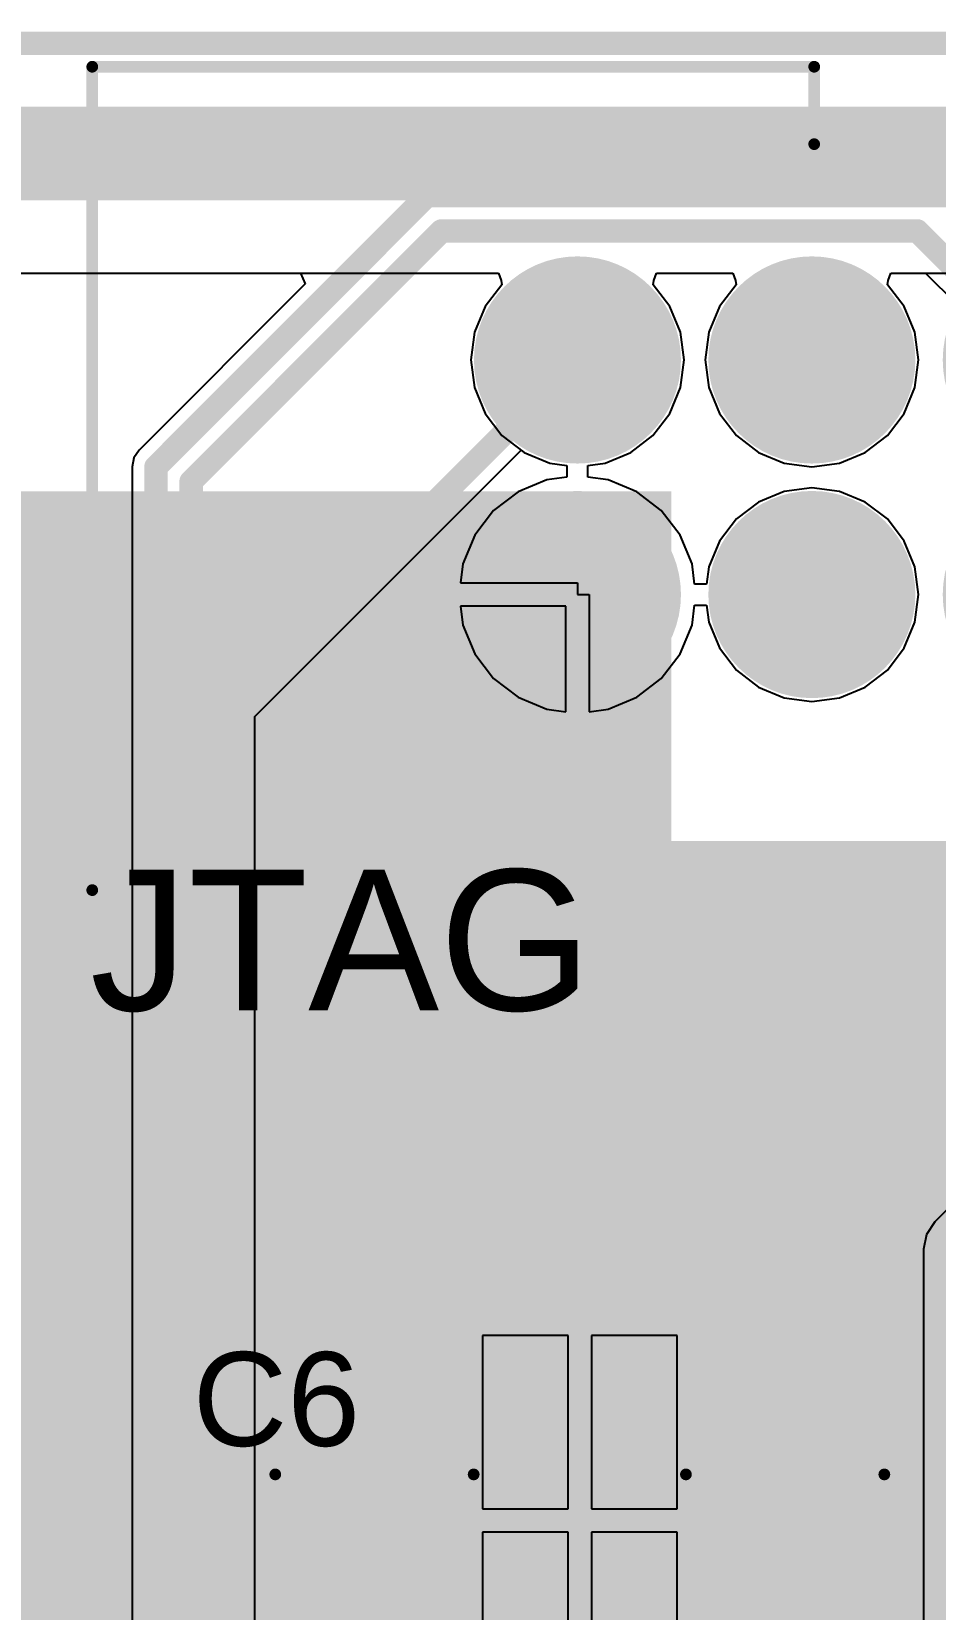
# Model space of a CAD drawing. Header units: millimetres. Extents: x -0.27 to 4.7, y -0.39 to 2.83.
# Drawn here: x 3.303 to 3.689, y 2.1 to 2.773 of the extents above; entities that cross this region are included whole.
import ezdxf

# ---------------------------------------------------------------- set-up
doc = ezdxf.new("R2010")
doc.units = ezdxf.units.MM
doc.header["$MEASUREMENT"] = 0
for name, color, linetype in [('BottomLayer', 5, 'Continuous'), ('BottomSolder', 6, 'Continuous'), ('Mechanical2', 216, 'Continuous'), ('MultiLayer', 9, 'Continuous'), ('PadHoleLayer', 156, 'Continuous'), ('TopLayer', 1, 'Continuous'), ('TopOverlay', 2, 'Continuous'), ('TopPaste', 8, 'Continuous'), ('TopSolder', 216, 'Continuous'), ('ViaHoleLayer', 16, 'Continuous')]:
    doc.layers.add(name, color=color, linetype=linetype)
doc.styles.add('Arial', font='', dxfattribs={"height": 0.2})
doc.styles.get('Arial').set_extended_font_data('Arial')

# ---------------------------------------------------------------- blocks, each defined once
blk = doc.blocks.new('20SVPF120M_42')
at = {"layer": 'TopLayer'}
for points in [[(-0.17913, 0.0315), (-0.04134, 0.0315), (-0.04134, -0.0315), (-0.17913, -0.0315)], [(0.04134, 0.0315), (0.17913, 0.0315), (0.17913, -0.0315), (0.04134, -0.0315)]]:
    blk.add_hatch(color=1, dxfattribs=at).paths.add_polyline_path(points)
at = {"layer": 'TopPaste'}
for points in [[(-0.17913, 0.0315), (-0.04134, 0.0315), (-0.04134, -0.0315), (-0.17913, -0.0315)], [(0.04134, 0.0315), (0.17913, 0.0315), (0.17913, -0.0315), (0.04134, -0.0315)]]:
    blk.add_hatch(color=8, dxfattribs=at).paths.add_polyline_path(points)
at = {"layer": 'TopSolder'}
for points in [[(-0.18313, 0.0355), (-0.03734, 0.0355), (-0.03734, -0.0355), (-0.18313, -0.0355)], [(0.03734, 0.0355), (0.18313, 0.0355), (0.18313, -0.0355), (0.03734, -0.0355)]]:
    blk.add_hatch(color=216, dxfattribs=at).paths.add_polyline_path(points)
at = {"layer": 'TopOverlay', "const_width": 0.005}
for points in [[(-0.07677, 0.12992), (-0.12992, 0.07677)], [(-0.07677, 0.12992), (0.12992, 0.12992)], [(0.12992, 0.12992), (0.12992, 0.04528)], [(-0.12992, 0.07677), (-0.12992, 0.04528)], [(-0.153, 0.064), (-0.153, 0.043)], [(-0.162, 0.053), (-0.144, 0.053)], [(-0.12992, -0.04528), (-0.12992, -0.07677)], [(0.12992, -0.04528), (0.12992, -0.12992)], [(-0.12992, -0.07677), (-0.07677, -0.12992)], [(-0.07677, -0.12992), (0.12992, -0.12992)]]:
    blk.add_lwpolyline(points, dxfattribs=at)
at = {"layer": 'TopOverlay', "const_width": 0.0025}
for points in [[(-0.07802, 0.12992, 1), (-0.07552, 0.12992, 1)], [(-0.07802, 0.12992, 1), (-0.07552, 0.12992, 1)], [(0.12867, 0.12992, 1), (0.13117, 0.12992, 1)], [(0.12867, 0.12992, 1), (0.13117, 0.12992, 1)], [(-0.13117, 0.07677, 1), (-0.12867, 0.07677, 1)], [(-0.13117, 0.07677, 1), (-0.12867, 0.07677, 1)], [(-0.15425, 0.064, 1), (-0.15175, 0.064, 1)], [(-0.16325, 0.053, 1), (-0.16075, 0.053, 1)], [(-0.14525, 0.053, 1), (-0.14275, 0.053, 1)], [(-0.13117, 0.04528, 1), (-0.12867, 0.04528, 1)], [(0.12867, 0.04528, 1), (0.13117, 0.04528, 1)], [(-0.15425, 0.043, 1), (-0.15175, 0.043, 1)], [(-0.13117, -0.04528, 1), (-0.12867, -0.04528, 1)], [(0.12867, -0.04528, 1), (0.13117, -0.04528, 1)], [(-0.13117, -0.07677, 1), (-0.12867, -0.07677, 1)], [(-0.13117, -0.07677, 1), (-0.12867, -0.07677, 1)], [(-0.07802, -0.12992, 1), (-0.07552, -0.12992, 1)], [(-0.07802, -0.12992, 1), (-0.07552, -0.12992, 1)], [(0.12867, -0.12992, 1), (0.13117, -0.12992, 1)], [(0.12867, -0.12992, 1), (0.13117, -0.12992, 1)]]:
    blk.add_lwpolyline(points, format="xyb", close=True, dxfattribs=at)
blk = doc.blocks.new('BH254V_10P_123')
at = {"layer": 'BottomLayer'}
h = blk.add_hatch(color=5, dxfattribs=at)
edge = h.paths.add_edge_path()
edge.add_arc((-0.2, 0.05), 0.04016, 0, 360)
h = blk.add_hatch(color=5, dxfattribs=at)
edge = h.paths.add_edge_path()
edge.add_arc((-0.1, 0.05), 0.04016, 0, 360)
h = blk.add_hatch(color=5, dxfattribs=at)
edge = h.paths.add_edge_path()
edge.add_arc((0, 0.05), 0.04016, 0, 360)
h = blk.add_hatch(color=5, dxfattribs=at)
edge = h.paths.add_edge_path()
edge.add_arc((0.1, 0.05), 0.04016, 0, 360)
h = blk.add_hatch(color=5, dxfattribs=at)
edge = h.paths.add_edge_path()
edge.add_arc((0.2, 0.05), 0.04016, 0, 360)
blk.add_hatch(color=5, dxfattribs=at).paths.add_polyline_path([(-0.24016, -0.00984), (-0.15984, -0.00984), (-0.15984, -0.09016), (-0.24016, -0.09016)])
h = blk.add_hatch(color=5, dxfattribs=at)
edge = h.paths.add_edge_path()
edge.add_arc((-0.1, -0.05), 0.04016, 0, 360)
h = blk.add_hatch(color=5, dxfattribs=at)
edge = h.paths.add_edge_path()
edge.add_arc((0, -0.05), 0.04016, 0, 360)
h = blk.add_hatch(color=5, dxfattribs=at)
edge = h.paths.add_edge_path()
edge.add_arc((0.1, -0.05), 0.04016, 0, 360)
h = blk.add_hatch(color=5, dxfattribs=at)
edge = h.paths.add_edge_path()
edge.add_arc((0.2, -0.05), 0.04016, 0, 360)
at = {"layer": 'BottomSolder'}
h = blk.add_hatch(color=6, dxfattribs=at)
edge = h.paths.add_edge_path()
edge.add_arc((-0.2, 0.05), 0.04416, 0, 360)
h = blk.add_hatch(color=6, dxfattribs=at)
edge = h.paths.add_edge_path()
edge.add_arc((-0.1, 0.05), 0.04416, 0, 360)
h = blk.add_hatch(color=6, dxfattribs=at)
edge = h.paths.add_edge_path()
edge.add_arc((0, 0.05), 0.04416, 0, 360)
h = blk.add_hatch(color=6, dxfattribs=at)
edge = h.paths.add_edge_path()
edge.add_arc((0.1, 0.05), 0.04416, 0, 360)
h = blk.add_hatch(color=6, dxfattribs=at)
edge = h.paths.add_edge_path()
edge.add_arc((0.2, 0.05), 0.04416, 0, 360)
blk.add_hatch(color=6, dxfattribs=at).paths.add_polyline_path([(-0.24416, -0.00584), (-0.15584, -0.00584), (-0.15584, -0.09416), (-0.24416, -0.09416)])
h = blk.add_hatch(color=6, dxfattribs=at)
edge = h.paths.add_edge_path()
edge.add_arc((-0.1, -0.05), 0.04416, 0, 360)
h = blk.add_hatch(color=6, dxfattribs=at)
edge = h.paths.add_edge_path()
edge.add_arc((0, -0.05), 0.04416, 0, 360)
h = blk.add_hatch(color=6, dxfattribs=at)
edge = h.paths.add_edge_path()
edge.add_arc((0.1, -0.05), 0.04416, 0, 360)
h = blk.add_hatch(color=6, dxfattribs=at)
edge = h.paths.add_edge_path()
edge.add_arc((0.2, -0.05), 0.04416, 0, 360)
at = {"layer": 'MultiLayer'}
h = blk.add_hatch(color=9, dxfattribs=at)
edge = h.paths.add_edge_path()
edge.add_arc((-0.2, 0.05), 0.04016, 0, 360)
h = blk.add_hatch(color=9, dxfattribs=at)
edge = h.paths.add_edge_path()
edge.add_arc((-0.1, 0.05), 0.04016, 0, 360)
h = blk.add_hatch(color=9, dxfattribs=at)
edge = h.paths.add_edge_path()
edge.add_arc((0, 0.05), 0.04016, 0, 360)
h = blk.add_hatch(color=9, dxfattribs=at)
edge = h.paths.add_edge_path()
edge.add_arc((0.1, 0.05), 0.04016, 0, 360)
h = blk.add_hatch(color=9, dxfattribs=at)
edge = h.paths.add_edge_path()
edge.add_arc((0.2, 0.05), 0.04016, 0, 360)
blk.add_hatch(color=9, dxfattribs=at).paths.add_polyline_path([(-0.24016, -0.00984), (-0.15984, -0.00984), (-0.15984, -0.09016), (-0.24016, -0.09016)])
h = blk.add_hatch(color=9, dxfattribs=at)
edge = h.paths.add_edge_path()
edge.add_arc((-0.1, -0.05), 0.04016, 0, 360)
h = blk.add_hatch(color=9, dxfattribs=at)
edge = h.paths.add_edge_path()
edge.add_arc((0, -0.05), 0.04016, 0, 360)
h = blk.add_hatch(color=9, dxfattribs=at)
edge = h.paths.add_edge_path()
edge.add_arc((0.1, -0.05), 0.04016, 0, 360)
h = blk.add_hatch(color=9, dxfattribs=at)
edge = h.paths.add_edge_path()
edge.add_arc((0.2, -0.05), 0.04016, 0, 360)
at = {"layer": 'PadHoleLayer'}
h = blk.add_hatch(color=156, dxfattribs=at)
edge = h.paths.add_edge_path()
edge.add_arc((-0.2, 0.05), 0.02008, 0, 360)
h = blk.add_hatch(color=156, dxfattribs=at)
edge = h.paths.add_edge_path()
edge.add_arc((-0.1, 0.05), 0.02008, 0, 360)
h = blk.add_hatch(color=156, dxfattribs=at)
edge = h.paths.add_edge_path()
edge.add_arc((0, 0.05), 0.02008, 0, 360)
h = blk.add_hatch(color=156, dxfattribs=at)
edge = h.paths.add_edge_path()
edge.add_arc((0.1, 0.05), 0.02008, 0, 360)
h = blk.add_hatch(color=156, dxfattribs=at)
edge = h.paths.add_edge_path()
edge.add_arc((0.2, 0.05), 0.02008, 0, 360)
h = blk.add_hatch(color=156, dxfattribs=at)
edge = h.paths.add_edge_path()
edge.add_arc((-0.2, -0.05), 0.02008, 0, 360)
h = blk.add_hatch(color=156, dxfattribs=at)
edge = h.paths.add_edge_path()
edge.add_arc((-0.1, -0.05), 0.02008, 0, 360)
h = blk.add_hatch(color=156, dxfattribs=at)
edge = h.paths.add_edge_path()
edge.add_arc((0, -0.05), 0.02008, 0, 360)
h = blk.add_hatch(color=156, dxfattribs=at)
edge = h.paths.add_edge_path()
edge.add_arc((0.1, -0.05), 0.02008, 0, 360)
h = blk.add_hatch(color=156, dxfattribs=at)
edge = h.paths.add_edge_path()
edge.add_arc((0.2, -0.05), 0.02008, 0, 360)
at = {"layer": 'TopLayer'}
h = blk.add_hatch(color=1, dxfattribs=at)
edge = h.paths.add_edge_path()
edge.add_arc((-0.2, 0.05), 0.04016, 0, 360)
h = blk.add_hatch(color=1, dxfattribs=at)
edge = h.paths.add_edge_path()
edge.add_arc((-0.1, 0.05), 0.04016, 0, 360)
h = blk.add_hatch(color=1, dxfattribs=at)
edge = h.paths.add_edge_path()
edge.add_arc((0, 0.05), 0.04016, 0, 360)
h = blk.add_hatch(color=1, dxfattribs=at)
edge = h.paths.add_edge_path()
edge.add_arc((0.1, 0.05), 0.04016, 0, 360)
h = blk.add_hatch(color=1, dxfattribs=at)
edge = h.paths.add_edge_path()
edge.add_arc((0.2, 0.05), 0.04016, 0, 360)
blk.add_hatch(color=1, dxfattribs=at).paths.add_polyline_path([(-0.24016, -0.00984), (-0.15984, -0.00984), (-0.15984, -0.09016), (-0.24016, -0.09016)])
h = blk.add_hatch(color=1, dxfattribs=at)
edge = h.paths.add_edge_path()
edge.add_arc((-0.1, -0.05), 0.04016, 0, 360)
h = blk.add_hatch(color=1, dxfattribs=at)
edge = h.paths.add_edge_path()
edge.add_arc((0, -0.05), 0.04016, 0, 360)
h = blk.add_hatch(color=1, dxfattribs=at)
edge = h.paths.add_edge_path()
edge.add_arc((0.1, -0.05), 0.04016, 0, 360)
h = blk.add_hatch(color=1, dxfattribs=at)
edge = h.paths.add_edge_path()
edge.add_arc((0.2, -0.05), 0.04016, 0, 360)
at = {"layer": 'TopOverlay'}
blk.add_hatch(color=2, dxfattribs=at).paths.add_polyline_path([(-0.1935, -0.102), (-0.205, -0.102), (-0.205, -0.1095), (-0.1935, -0.1095)])
at = {"layer": 'TopSolder'}
h = blk.add_hatch(color=216, dxfattribs=at)
edge = h.paths.add_edge_path()
edge.add_arc((-0.2, 0.05), 0.04416, 0, 360)
h = blk.add_hatch(color=216, dxfattribs=at)
edge = h.paths.add_edge_path()
edge.add_arc((-0.1, 0.05), 0.04416, 0, 360)
h = blk.add_hatch(color=216, dxfattribs=at)
edge = h.paths.add_edge_path()
edge.add_arc((0, 0.05), 0.04416, 0, 360)
h = blk.add_hatch(color=216, dxfattribs=at)
edge = h.paths.add_edge_path()
edge.add_arc((0.1, 0.05), 0.04416, 0, 360)
h = blk.add_hatch(color=216, dxfattribs=at)
edge = h.paths.add_edge_path()
edge.add_arc((0.2, 0.05), 0.04416, 0, 360)
blk.add_hatch(color=216, dxfattribs=at).paths.add_polyline_path([(-0.24416, -0.00584), (-0.15584, -0.00584), (-0.15584, -0.09416), (-0.24416, -0.09416)])
h = blk.add_hatch(color=216, dxfattribs=at)
edge = h.paths.add_edge_path()
edge.add_arc((-0.1, -0.05), 0.04416, 0, 360)
h = blk.add_hatch(color=216, dxfattribs=at)
edge = h.paths.add_edge_path()
edge.add_arc((0, -0.05), 0.04416, 0, 360)
h = blk.add_hatch(color=216, dxfattribs=at)
edge = h.paths.add_edge_path()
edge.add_arc((0.1, -0.05), 0.04416, 0, 360)
h = blk.add_hatch(color=216, dxfattribs=at)
edge = h.paths.add_edge_path()
edge.add_arc((0.2, -0.05), 0.04416, 0, 360)
at = {"layer": 'TopOverlay', "const_width": 0.005}
for points in [[(-0.408, 0.176), (-0.408, -0.175)], [(0.407, 0.176), (-0.408, 0.176)], [(0.407, 0.176), (0.407, -0.175)], [(-0.199, -0.099), (-0.21, -0.11)], [(-0.188, -0.11), (-0.199, -0.099)], [(-0.188, -0.11), (-0.21, -0.11)], [(-0.1, -0.142), (-0.1, -0.175)], [(0.099, -0.142), (-0.1, -0.142)], [(0.099, -0.142), (0.099, -0.175)], [(-0.1, -0.175), (-0.408, -0.175)], [(0.407, -0.175), (0.099, -0.175)]]:
    blk.add_lwpolyline(points, dxfattribs=at)
at = {"layer": 'TopOverlay', "const_width": 0.0025}
for points in [[(-0.40925, 0.176, 1), (-0.40675, 0.176, 1)], [(-0.40925, 0.176, 1), (-0.40675, 0.176, 1)], [(0.40575, 0.176, 1), (0.40825, 0.176, 1)], [(0.40575, 0.176, 1), (0.40825, 0.176, 1)], [(-0.20025, -0.099, 1), (-0.19775, -0.099, 1)], [(-0.20025, -0.099, 1), (-0.19775, -0.099, 1)], [(-0.21125, -0.11, 1), (-0.20875, -0.11, 1)], [(-0.21125, -0.11, 1), (-0.20875, -0.11, 1)], [(-0.18925, -0.11, 1), (-0.18675, -0.11, 1)], [(-0.18925, -0.11, 1), (-0.18675, -0.11, 1)], [(-0.10125, -0.142, 1), (-0.09875, -0.142, 1)], [(-0.10125, -0.142, 1), (-0.09875, -0.142, 1)], [(0.09775, -0.142, 1), (0.10025, -0.142, 1)], [(0.09775, -0.142, 1), (0.10025, -0.142, 1)], [(-0.40925, -0.175, 1), (-0.40675, -0.175, 1)], [(-0.40925, -0.175, 1), (-0.40675, -0.175, 1)], [(-0.10125, -0.175, 1), (-0.09875, -0.175, 1)], [(-0.10125, -0.175, 1), (-0.09875, -0.175, 1)], [(0.09775, -0.175, 1), (0.10025, -0.175, 1)], [(0.09775, -0.175, 1), (0.10025, -0.175, 1)], [(0.40575, -0.175, 1), (0.40825, -0.175, 1)], [(0.40575, -0.175, 1), (0.40825, -0.175, 1)]]:
    blk.add_lwpolyline(points, format="xyb", close=True, dxfattribs=at)

msp = doc.modelspace()

# ---------------------------------------------------------------- hatches: boundary and pattern name
at = {"layer": 'BottomLayer'}
msp.add_hatch(color=5, dxfattribs=at).paths.add_polyline_path([(3.419, 2.111), (3.651, 2.111), (3.651, 2.237), (3.419, 2.237)])
h = msp.add_hatch(color=5, dxfattribs=at)
edge = h.paths.add_edge_path()
edge.add_arc((3.463, 2.216), 0.01181, 0, 360)
h = msp.add_hatch(color=5, dxfattribs=at)
edge = h.paths.add_edge_path()
edge.add_arc((3.4876, 2.216), 0.01181, 0, 360)
h = msp.add_hatch(color=5, dxfattribs=at)
edge = h.paths.add_edge_path()
edge.add_arc((3.5894, 2.216), 0.01181, 0, 360)
h = msp.add_hatch(color=5, dxfattribs=at)
edge = h.paths.add_edge_path()
edge.add_arc((3.614, 2.216), 0.01181, 0, 360)
h = msp.add_hatch(color=5, dxfattribs=at)
edge = h.paths.add_edge_path()
edge.add_arc((3.463, 2.19), 0.01181, 0, 360)
h = msp.add_hatch(color=5, dxfattribs=at)
edge = h.paths.add_edge_path()
edge.add_arc((3.4876, 2.19), 0.01181, 0, 360)
h = msp.add_hatch(color=5, dxfattribs=at)
edge = h.paths.add_edge_path()
edge.add_arc((3.5894, 2.18967), 0.01181, 0, 360)
h = msp.add_hatch(color=5, dxfattribs=at)
edge = h.paths.add_edge_path()
edge.add_arc((3.614, 2.18967), 0.01181, 0, 360)
h = msp.add_hatch(color=5, dxfattribs=at)
edge = h.paths.add_edge_path()
edge.add_arc((3.463, 2.163), 0.01181, 0, 360)
h = msp.add_hatch(color=5, dxfattribs=at)
edge = h.paths.add_edge_path()
edge.add_arc((3.4876, 2.163), 0.01181, 0, 360)
h = msp.add_hatch(color=5, dxfattribs=at)
edge = h.paths.add_edge_path()
edge.add_arc((3.5894, 2.16333), 0.01181, 0, 360)
h = msp.add_hatch(color=5, dxfattribs=at)
edge = h.paths.add_edge_path()
edge.add_arc((3.614, 2.16333), 0.01181, 0, 360)
h = msp.add_hatch(color=5, dxfattribs=at)
edge = h.paths.add_edge_path()
edge.add_arc((3.463, 2.137), 0.01181, 0, 360)
h = msp.add_hatch(color=5, dxfattribs=at)
edge = h.paths.add_edge_path()
edge.add_arc((3.4876, 2.137), 0.01181, 0, 360)
h = msp.add_hatch(color=5, dxfattribs=at)
edge = h.paths.add_edge_path()
edge.add_arc((3.5894, 2.137), 0.01181, 0, 360)
h = msp.add_hatch(color=5, dxfattribs=at)
edge = h.paths.add_edge_path()
edge.add_arc((3.614, 2.137), 0.01181, 0, 360)
at = {"layer": 'BottomSolder'}
h = msp.add_hatch(color=6, dxfattribs=at)
edge = h.paths.add_edge_path()
edge.add_arc((3.463, 2.216), 0.00591, 0, 360)
h = msp.add_hatch(color=6, dxfattribs=at)
edge = h.paths.add_edge_path()
edge.add_arc((3.4876, 2.216), 0.00591, 0, 360)
h = msp.add_hatch(color=6, dxfattribs=at)
edge = h.paths.add_edge_path()
edge.add_arc((3.5894, 2.216), 0.00591, 0, 360)
h = msp.add_hatch(color=6, dxfattribs=at)
edge = h.paths.add_edge_path()
edge.add_arc((3.614, 2.216), 0.00591, 0, 360)
h = msp.add_hatch(color=6, dxfattribs=at)
edge = h.paths.add_edge_path()
edge.add_arc((3.463, 2.19), 0.00591, 0, 360)
h = msp.add_hatch(color=6, dxfattribs=at)
edge = h.paths.add_edge_path()
edge.add_arc((3.4876, 2.19), 0.00591, 0, 360)
h = msp.add_hatch(color=6, dxfattribs=at)
edge = h.paths.add_edge_path()
edge.add_arc((3.5894, 2.18967), 0.00591, 0, 360)
h = msp.add_hatch(color=6, dxfattribs=at)
edge = h.paths.add_edge_path()
edge.add_arc((3.614, 2.18967), 0.00591, 0, 360)
h = msp.add_hatch(color=6, dxfattribs=at)
edge = h.paths.add_edge_path()
edge.add_arc((3.463, 2.163), 0.00591, 0, 360)
h = msp.add_hatch(color=6, dxfattribs=at)
edge = h.paths.add_edge_path()
edge.add_arc((3.4876, 2.163), 0.00591, 0, 360)
h = msp.add_hatch(color=6, dxfattribs=at)
edge = h.paths.add_edge_path()
edge.add_arc((3.5894, 2.16333), 0.00591, 0, 360)
h = msp.add_hatch(color=6, dxfattribs=at)
edge = h.paths.add_edge_path()
edge.add_arc((3.614, 2.16333), 0.00591, 0, 360)
h = msp.add_hatch(color=6, dxfattribs=at)
edge = h.paths.add_edge_path()
edge.add_arc((3.463, 2.137), 0.00591, 0, 360)
h = msp.add_hatch(color=6, dxfattribs=at)
edge = h.paths.add_edge_path()
edge.add_arc((3.4876, 2.137), 0.00591, 0, 360)
h = msp.add_hatch(color=6, dxfattribs=at)
edge = h.paths.add_edge_path()
edge.add_arc((3.5894, 2.137), 0.00591, 0, 360)
h = msp.add_hatch(color=6, dxfattribs=at)
edge = h.paths.add_edge_path()
edge.add_arc((3.614, 2.137), 0.00591, 0, 360)
at = {"layer": 'TopLayer'}
for points in [[(3.018, 2.054), (3.57582, 2.054), (3.57582, 2.57695), (3.018, 2.57695)], [(3.47282, 2.05452), (3.80382, 2.05452), (3.80382, 2.42795), (3.47282, 2.42795)]]:
    msp.add_hatch(color=1, dxfattribs=at).paths.add_polyline_path(points)
h = msp.add_hatch(color=1, dxfattribs=at)
edge = h.paths.add_edge_path()
edge.add_arc((3.463, 2.216), 0.01181, 0, 360)
h = msp.add_hatch(color=1, dxfattribs=at)
edge = h.paths.add_edge_path()
edge.add_arc((3.4876, 2.216), 0.01181, 0, 360)
h = msp.add_hatch(color=1, dxfattribs=at)
edge = h.paths.add_edge_path()
edge.add_arc((3.5894, 2.216), 0.01181, 0, 360)
h = msp.add_hatch(color=1, dxfattribs=at)
edge = h.paths.add_edge_path()
edge.add_arc((3.614, 2.216), 0.01181, 0, 360)
h = msp.add_hatch(color=1, dxfattribs=at)
edge = h.paths.add_edge_path()
edge.add_arc((3.463, 2.19), 0.01181, 0, 360)
h = msp.add_hatch(color=1, dxfattribs=at)
edge = h.paths.add_edge_path()
edge.add_arc((3.4876, 2.19), 0.01181, 0, 360)
h = msp.add_hatch(color=1, dxfattribs=at)
edge = h.paths.add_edge_path()
edge.add_arc((3.5894, 2.18967), 0.01181, 0, 360)
h = msp.add_hatch(color=1, dxfattribs=at)
edge = h.paths.add_edge_path()
edge.add_arc((3.614, 2.18967), 0.01181, 0, 360)
h = msp.add_hatch(color=1, dxfattribs=at)
edge = h.paths.add_edge_path()
edge.add_arc((3.463, 2.163), 0.01181, 0, 360)
h = msp.add_hatch(color=1, dxfattribs=at)
edge = h.paths.add_edge_path()
edge.add_arc((3.4876, 2.163), 0.01181, 0, 360)
h = msp.add_hatch(color=1, dxfattribs=at)
edge = h.paths.add_edge_path()
edge.add_arc((3.5894, 2.16333), 0.01181, 0, 360)
h = msp.add_hatch(color=1, dxfattribs=at)
edge = h.paths.add_edge_path()
edge.add_arc((3.614, 2.16333), 0.01181, 0, 360)
h = msp.add_hatch(color=1, dxfattribs=at)
edge = h.paths.add_edge_path()
edge.add_arc((3.463, 2.137), 0.01181, 0, 360)
h = msp.add_hatch(color=1, dxfattribs=at)
edge = h.paths.add_edge_path()
edge.add_arc((3.4876, 2.137), 0.01181, 0, 360)
h = msp.add_hatch(color=1, dxfattribs=at)
edge = h.paths.add_edge_path()
edge.add_arc((3.5894, 2.137), 0.01181, 0, 360)
h = msp.add_hatch(color=1, dxfattribs=at)
edge = h.paths.add_edge_path()
edge.add_arc((3.614, 2.137), 0.01181, 0, 360)
at = {"layer": 'TopSolder'}
h = msp.add_hatch(color=216, dxfattribs=at)
edge = h.paths.add_edge_path()
edge.add_arc((3.463, 2.216), 0.00591, 0, 360)
h = msp.add_hatch(color=216, dxfattribs=at)
edge = h.paths.add_edge_path()
edge.add_arc((3.4876, 2.216), 0.00591, 0, 360)
h = msp.add_hatch(color=216, dxfattribs=at)
edge = h.paths.add_edge_path()
edge.add_arc((3.5894, 2.216), 0.00591, 0, 360)
h = msp.add_hatch(color=216, dxfattribs=at)
edge = h.paths.add_edge_path()
edge.add_arc((3.614, 2.216), 0.00591, 0, 360)
h = msp.add_hatch(color=216, dxfattribs=at)
edge = h.paths.add_edge_path()
edge.add_arc((3.463, 2.19), 0.00591, 0, 360)
h = msp.add_hatch(color=216, dxfattribs=at)
edge = h.paths.add_edge_path()
edge.add_arc((3.4876, 2.19), 0.00591, 0, 360)
h = msp.add_hatch(color=216, dxfattribs=at)
edge = h.paths.add_edge_path()
edge.add_arc((3.5894, 2.18967), 0.00591, 0, 360)
h = msp.add_hatch(color=216, dxfattribs=at)
edge = h.paths.add_edge_path()
edge.add_arc((3.614, 2.18967), 0.00591, 0, 360)
h = msp.add_hatch(color=216, dxfattribs=at)
edge = h.paths.add_edge_path()
edge.add_arc((3.463, 2.163), 0.00591, 0, 360)
h = msp.add_hatch(color=216, dxfattribs=at)
edge = h.paths.add_edge_path()
edge.add_arc((3.4876, 2.163), 0.00591, 0, 360)
h = msp.add_hatch(color=216, dxfattribs=at)
edge = h.paths.add_edge_path()
edge.add_arc((3.5894, 2.16333), 0.00591, 0, 360)
h = msp.add_hatch(color=216, dxfattribs=at)
edge = h.paths.add_edge_path()
edge.add_arc((3.614, 2.16333), 0.00591, 0, 360)
h = msp.add_hatch(color=216, dxfattribs=at)
edge = h.paths.add_edge_path()
edge.add_arc((3.463, 2.137), 0.00591, 0, 360)
h = msp.add_hatch(color=216, dxfattribs=at)
edge = h.paths.add_edge_path()
edge.add_arc((3.4876, 2.137), 0.00591, 0, 360)
h = msp.add_hatch(color=216, dxfattribs=at)
edge = h.paths.add_edge_path()
edge.add_arc((3.5894, 2.137), 0.00591, 0, 360)
h = msp.add_hatch(color=216, dxfattribs=at)
edge = h.paths.add_edge_path()
edge.add_arc((3.614, 2.137), 0.00591, 0, 360)
at = {"layer": 'ViaHoleLayer'}
h = msp.add_hatch(color=16, dxfattribs=at)
edge = h.paths.add_edge_path()
edge.add_arc((3.463, 2.216), 0.00591, 0, 360)
h = msp.add_hatch(color=16, dxfattribs=at)
edge = h.paths.add_edge_path()
edge.add_arc((3.4876, 2.216), 0.00591, 0, 360)
h = msp.add_hatch(color=16, dxfattribs=at)
edge = h.paths.add_edge_path()
edge.add_arc((3.5894, 2.216), 0.00591, 0, 360)
h = msp.add_hatch(color=16, dxfattribs=at)
edge = h.paths.add_edge_path()
edge.add_arc((3.614, 2.216), 0.00591, 0, 360)
h = msp.add_hatch(color=16, dxfattribs=at)
edge = h.paths.add_edge_path()
edge.add_arc((3.463, 2.19), 0.00591, 0, 360)
h = msp.add_hatch(color=16, dxfattribs=at)
edge = h.paths.add_edge_path()
edge.add_arc((3.4876, 2.19), 0.00591, 0, 360)
h = msp.add_hatch(color=16, dxfattribs=at)
edge = h.paths.add_edge_path()
edge.add_arc((3.5894, 2.18967), 0.00591, 0, 360)
h = msp.add_hatch(color=16, dxfattribs=at)
edge = h.paths.add_edge_path()
edge.add_arc((3.614, 2.18967), 0.00591, 0, 360)
h = msp.add_hatch(color=16, dxfattribs=at)
edge = h.paths.add_edge_path()
edge.add_arc((3.463, 2.163), 0.00591, 0, 360)
h = msp.add_hatch(color=16, dxfattribs=at)
edge = h.paths.add_edge_path()
edge.add_arc((3.4876, 2.163), 0.00591, 0, 360)
h = msp.add_hatch(color=16, dxfattribs=at)
edge = h.paths.add_edge_path()
edge.add_arc((3.5894, 2.16333), 0.00591, 0, 360)
h = msp.add_hatch(color=16, dxfattribs=at)
edge = h.paths.add_edge_path()
edge.add_arc((3.614, 2.16333), 0.00591, 0, 360)
h = msp.add_hatch(color=16, dxfattribs=at)
edge = h.paths.add_edge_path()
edge.add_arc((3.463, 2.137), 0.00591, 0, 360)
h = msp.add_hatch(color=16, dxfattribs=at)
edge = h.paths.add_edge_path()
edge.add_arc((3.4876, 2.137), 0.00591, 0, 360)
h = msp.add_hatch(color=16, dxfattribs=at)
edge = h.paths.add_edge_path()
edge.add_arc((3.5894, 2.137), 0.00591, 0, 360)
h = msp.add_hatch(color=16, dxfattribs=at)
edge = h.paths.add_edge_path()
edge.add_arc((3.614, 2.137), 0.00591, 0, 360)

# ---------------------------------------------------------------- linework, layer by layer
at = {"layer": 'BottomLayer'}
for p, q in [((1.47906, 2.67), (3.41771, 2.67)), ((3.41962, 2.66538), (3.34879, 2.59455)), ((3.41771, 2.67), (3.41962, 2.66538)), ((3.56815, 2.665), (3.56841, 2.66682)), ((3.57527, 2.65572), (3.56815, 2.665)), ((3.56841, 2.66682), (3.56949, 2.67)), ((3.56949, 2.67), (3.60215, 2.67)), ((3.6035, 2.665), (3.59638, 2.65572)), ((3.60215, 2.67), (3.60323, 2.66682)), ((3.60323, 2.66682), (3.6035, 2.665)), ((3.66815, 2.665), (3.66841, 2.66682)), ((3.67527, 2.65572), (3.66815, 2.665)), ((3.66841, 2.66682), (3.66949, 2.67)), ((3.66949, 2.67), (3.68435, 2.67)), ((3.68435, 2.67), (3.69736, 2.657)), ((3.57982, 2.64474), (3.57527, 2.65572)), ((3.59638, 2.65572), (3.59183, 2.64474)), ((3.67982, 2.64474), (3.67527, 2.65572)), ((3.58137, 2.63295), (3.57982, 2.64474)), ((3.59183, 2.64474), (3.59028, 2.63295)), ((3.68137, 2.63295), (3.67982, 2.64474)), ((3.57982, 2.62116), (3.58137, 2.63295)), ((3.59028, 2.63295), (3.59183, 2.62116)), ((3.67982, 2.62116), (3.68137, 2.63295)), ((3.57527, 2.61017), (3.57982, 2.62116)), ((3.59183, 2.62116), (3.59638, 2.61017)), ((3.67527, 2.61017), (3.67982, 2.62116)), ((3.56803, 2.60074), (3.57527, 2.61017)), ((3.59638, 2.61017), (3.60362, 2.60074)), ((3.66803, 2.60074), (3.67527, 2.61017)), ((3.5586, 2.5935), (3.56803, 2.60074)), ((3.60362, 2.60074), (3.61305, 2.5935)), ((3.6586, 2.5935), (3.66803, 2.60074)), ((3.34658, 2.59124), (3.3458, 2.58734)), ((3.34879, 2.59455), (3.34658, 2.59124)), ((3.3982, 2.4809), (3.51177, 2.59448)), ((3.51177, 2.59448), (3.51305, 2.5935)), ((3.51305, 2.5935), (3.52403, 2.58895)), ((3.54761, 2.58895), (3.5586, 2.5935)), ((3.61305, 2.5935), (3.62403, 2.58895)), ((3.64761, 2.58895), (3.6586, 2.5935)), ((3.3458, 2.58734), (3.3458, 1.77501)), ((3.53134, 2.58295), (3.52273, 2.58182)), ((3.52403, 2.58895), (3.53134, 2.58799)), ((3.53134, 2.58799), (3.53134, 2.58295)), ((3.54031, 2.58799), (3.54761, 2.58895)), ((3.54031, 2.58295), (3.54031, 2.58799)), ((3.54892, 2.58182), (3.54031, 2.58295)), ((3.62403, 2.58895), (3.63582, 2.5874)), ((3.63582, 2.5874), (3.64761, 2.58895)), ((3.51053, 2.57676), (3.50005, 2.56872)), ((3.52273, 2.58182), (3.51053, 2.57676)), ((3.56112, 2.57676), (3.54892, 2.58182)), ((3.5716, 2.56872), (3.56112, 2.57676)), ((3.62403, 2.57694), (3.61305, 2.57239)), ((3.63582, 2.5785), (3.62403, 2.57694)), ((3.64761, 2.57694), (3.63582, 2.5785)), ((3.6586, 2.57239), (3.64761, 2.57694)), ((3.61305, 2.57239), (3.60362, 2.56516)), ((3.66803, 2.56516), (3.6586, 2.57239)), ((3.50005, 2.56872), (3.49201, 2.55824)), ((3.57964, 2.55824), (3.5716, 2.56872)), ((3.60362, 2.56516), (3.59638, 2.55572)), ((3.67527, 2.55572), (3.66803, 2.56516)), ((3.49201, 2.55824), (3.48696, 2.54604)), ((3.58469, 2.54604), (3.57964, 2.55824)), ((3.59638, 2.55572), (3.59183, 2.54474)), ((3.67982, 2.54474), (3.67527, 2.55572)), ((3.48696, 2.54604), (3.48589, 2.53795)), ((3.58582, 2.53743), (3.58469, 2.54604)), ((3.59183, 2.54474), (3.59087, 2.53743)), ((3.68137, 2.53295), (3.67982, 2.54474)), ((3.48589, 2.53795), (3.53582, 2.53795)), ((3.53582, 2.53795), (3.53582, 2.53295)), ((3.59087, 2.53743), (3.58582, 2.53743)), ((3.53582, 2.53295), (3.54082, 2.53295)), ((3.54082, 2.53295), (3.54082, 2.48302)), ((3.67982, 2.52116), (3.68137, 2.53295)), ((3.53082, 2.52795), (3.48589, 2.52795)), ((3.48589, 2.52795), (3.48696, 2.51985)), ((3.53082, 2.48302), (3.53082, 2.52795)), ((3.58469, 2.51985), (3.58582, 2.52846)), ((3.58582, 2.52846), (3.59087, 2.52846)), ((3.59087, 2.52846), (3.59183, 2.52116)), ((3.48696, 2.51985), (3.49201, 2.50765)), ((3.57964, 2.50765), (3.58469, 2.51985)), ((3.59183, 2.52116), (3.59638, 2.51017)), ((3.67527, 2.51017), (3.67982, 2.52116)), ((3.59638, 2.51017), (3.60362, 2.50074)), ((3.66803, 2.50074), (3.67527, 2.51017)), ((3.49201, 2.50765), (3.50005, 2.49718)), ((3.5716, 2.49718), (3.57964, 2.50765)), ((3.50005, 2.49718), (3.51053, 2.48914)), ((3.56112, 2.48914), (3.5716, 2.49718)), ((3.60362, 2.50074), (3.61305, 2.4935)), ((3.6586, 2.4935), (3.66803, 2.50074)), ((3.51053, 2.48914), (3.52273, 2.48408)), ((3.54892, 2.48408), (3.56112, 2.48914)), ((3.61305, 2.4935), (3.62403, 2.48895)), ((3.62403, 2.48895), (3.63582, 2.4874)), ((3.63582, 2.4874), (3.64761, 2.48895)), ((3.64761, 2.48895), (3.6586, 2.4935)), ((3.52273, 2.48408), (3.53082, 2.48302)), ((3.54082, 2.48302), (3.54892, 2.48408)), ((3.3982, 2.03083), (3.3982, 2.4809)), ((3.73386, 2.31106), (3.68829, 2.26548)), ((3.68475, 2.26019), (3.68351, 2.25395)), ((3.68829, 2.26548), (3.68475, 2.26019)), ((3.68351, 2.25395), (3.68351, 1.96111))]:
    msp.add_line(p, q, dxfattribs=at)
at = {"layer": 'BottomLayer', "const_width": 0.01}
for points in [[(3.356, 2.58734), (3.47161, 2.70295)], [(3.47161, 2.70295), (3.76582, 2.70295)], [(3.371, 2.58113), (3.47782, 2.68795)], [(3.47782, 2.68795), (3.68082, 2.68795)], [(3.68082, 2.68795), (3.73582, 2.63295)], [(3.388, 2.48513), (3.53582, 2.63295)], [(3.356, 1.25092), (3.356, 2.58734)], [(3.371, 1.24471), (3.371, 2.58113)], [(3.388, 1.2405), (3.388, 2.48513)]]:
    msp.add_lwpolyline(points, dxfattribs=at)
at = {"layer": 'BottomLayer', "const_width": 0.005}
for points in [[(3.46911, 2.70295, 1), (3.47411, 2.70295, 1)], [(3.46911, 2.70295, 1), (3.47411, 2.70295, 1)], [(3.47532, 2.68795, 1), (3.48032, 2.68795, 1)], [(3.47532, 2.68795, 1), (3.48032, 2.68795, 1)], [(3.67832, 2.68795, 1), (3.68332, 2.68795, 1)], [(3.67832, 2.68795, 1), (3.68332, 2.68795, 1)], [(3.53332, 2.63295, 1), (3.53832, 2.63295, 1)], [(3.3535, 2.58734, 1), (3.3585, 2.58734, 1)], [(3.3535, 2.58734, 1), (3.3585, 2.58734, 1)], [(3.3685, 2.58113, 1), (3.3735, 2.58113, 1)], [(3.3685, 2.58113, 1), (3.3735, 2.58113, 1)], [(3.3855, 2.48513, 1), (3.3905, 2.48513, 1)], [(3.3855, 2.48513, 1), (3.3905, 2.48513, 1)]]:
    msp.add_lwpolyline(points, format="xyb", close=True, dxfattribs=at)
at = {"layer": 'Mechanical2', "const_width": 0.01}
msp.add_lwpolyline([(-0.11718, 2.76795), (4.62523, 2.76795)], dxfattribs=at)
at = {"layer": 'TopLayer'}
for p, q in [((3.22331, 2.67), (3.50215, 2.67)), ((3.5035, 2.665), (3.49638, 2.65572)), ((3.50215, 2.67), (3.50323, 2.66682)), ((3.50323, 2.66682), (3.5035, 2.665)), ((3.56815, 2.665), (3.56841, 2.66682)), ((3.57527, 2.65572), (3.56815, 2.665)), ((3.56841, 2.66682), (3.56949, 2.67)), ((3.56949, 2.67), (3.60215, 2.67)), ((3.6035, 2.665), (3.59638, 2.65572)), ((3.60215, 2.67), (3.60323, 2.66682)), ((3.60323, 2.66682), (3.6035, 2.665)), ((3.66815, 2.665), (3.66841, 2.66682)), ((3.67527, 2.65572), (3.66815, 2.665)), ((3.66841, 2.66682), (3.66949, 2.67)), ((3.66949, 2.67), (3.70215, 2.67)), ((3.49638, 2.65572), (3.49183, 2.64474)), ((3.57982, 2.64474), (3.57527, 2.65572)), ((3.59638, 2.65572), (3.59183, 2.64474)), ((3.67982, 2.64474), (3.67527, 2.65572)), ((3.49183, 2.64474), (3.49028, 2.63295)), ((3.58137, 2.63295), (3.57982, 2.64474)), ((3.59183, 2.64474), (3.59028, 2.63295)), ((3.68137, 2.63295), (3.67982, 2.64474)), ((3.49028, 2.63295), (3.49183, 2.62116)), ((3.57982, 2.62116), (3.58137, 2.63295)), ((3.59028, 2.63295), (3.59183, 2.62116)), ((3.67982, 2.62116), (3.68137, 2.63295)), ((3.49183, 2.62116), (3.49638, 2.61017)), ((3.57527, 2.61017), (3.57982, 2.62116)), ((3.59183, 2.62116), (3.59638, 2.61017)), ((3.67527, 2.61017), (3.67982, 2.62116)), ((3.49638, 2.61017), (3.50362, 2.60074)), ((3.56803, 2.60074), (3.57527, 2.61017)), ((3.59638, 2.61017), (3.60362, 2.60074)), ((3.66803, 2.60074), (3.67527, 2.61017)), ((3.50362, 2.60074), (3.51305, 2.5935)), ((3.5586, 2.5935), (3.56803, 2.60074)), ((3.60362, 2.60074), (3.61305, 2.5935)), ((3.6586, 2.5935), (3.66803, 2.60074)), ((3.51305, 2.5935), (3.52403, 2.58895)), ((3.54761, 2.58895), (3.5586, 2.5935)), ((3.61305, 2.5935), (3.62403, 2.58895)), ((3.64761, 2.58895), (3.6586, 2.5935)), ((3.53134, 2.58295), (3.52273, 2.58182)), ((3.52403, 2.58895), (3.53134, 2.58799)), ((3.53134, 2.58799), (3.53134, 2.58295)), ((3.54031, 2.58799), (3.54761, 2.58895)), ((3.54031, 2.58295), (3.54031, 2.58799)), ((3.54892, 2.58182), (3.54031, 2.58295)), ((3.62403, 2.58895), (3.63582, 2.5874)), ((3.63582, 2.5874), (3.64761, 2.58895)), ((3.51053, 2.57676), (3.50005, 2.56872)), ((3.52273, 2.58182), (3.51053, 2.57676)), ((3.56112, 2.57676), (3.54892, 2.58182)), ((3.5716, 2.56872), (3.56112, 2.57676)), ((3.62403, 2.57694), (3.61305, 2.57239)), ((3.63582, 2.5785), (3.62403, 2.57694)), ((3.64761, 2.57694), (3.63582, 2.5785)), ((3.6586, 2.57239), (3.64761, 2.57694)), ((3.61305, 2.57239), (3.60362, 2.56516)), ((3.66803, 2.56516), (3.6586, 2.57239)), ((3.50005, 2.56872), (3.49201, 2.55824)), ((3.57964, 2.55824), (3.5716, 2.56872)), ((3.60362, 2.56516), (3.59638, 2.55572)), ((3.67527, 2.55572), (3.66803, 2.56516)), ((3.49201, 2.55824), (3.48696, 2.54604)), ((3.58469, 2.54604), (3.57964, 2.55824)), ((3.59638, 2.55572), (3.59183, 2.54474)), ((3.67982, 2.54474), (3.67527, 2.55572)), ((3.48696, 2.54604), (3.48589, 2.53795)), ((3.58582, 2.53743), (3.58469, 2.54604)), ((3.59183, 2.54474), (3.59087, 2.53743)), ((3.68137, 2.53295), (3.67982, 2.54474)), ((3.48589, 2.53795), (3.53582, 2.53795)), ((3.53582, 2.53795), (3.53582, 2.53295)), ((3.59087, 2.53743), (3.58582, 2.53743)), ((3.53582, 2.53295), (3.54082, 2.53295)), ((3.54082, 2.53295), (3.54082, 2.48302)), ((3.67982, 2.52116), (3.68137, 2.53295)), ((3.53082, 2.52795), (3.48589, 2.52795)), ((3.48589, 2.52795), (3.48696, 2.51985)), ((3.53082, 2.48302), (3.53082, 2.52795)), ((3.58469, 2.51985), (3.58582, 2.52846)), ((3.58582, 2.52846), (3.59087, 2.52846)), ((3.59087, 2.52846), (3.59183, 2.52116)), ((3.48696, 2.51985), (3.49201, 2.50765)), ((3.57964, 2.50765), (3.58469, 2.51985)), ((3.59183, 2.52116), (3.59638, 2.51017)), ((3.67527, 2.51017), (3.67982, 2.52116)), ((3.59638, 2.51017), (3.60362, 2.50074)), ((3.66803, 2.50074), (3.67527, 2.51017)), ((3.49201, 2.50765), (3.50005, 2.49718)), ((3.5716, 2.49718), (3.57964, 2.50765)), ((3.50005, 2.49718), (3.51053, 2.48914)), ((3.56112, 2.48914), (3.5716, 2.49718)), ((3.60362, 2.50074), (3.61305, 2.4935)), ((3.6586, 2.4935), (3.66803, 2.50074)), ((3.51053, 2.48914), (3.52273, 2.48408)), ((3.54892, 2.48408), (3.56112, 2.48914)), ((3.61305, 2.4935), (3.62403, 2.48895)), ((3.62403, 2.48895), (3.63582, 2.4874)), ((3.63582, 2.4874), (3.64761, 2.48895)), ((3.64761, 2.48895), (3.6586, 2.4935)), ((3.52273, 2.48408), (3.53082, 2.48302)), ((3.54082, 2.48302), (3.54892, 2.48408)), ((3.53182, 2.21708), (3.49533, 2.21708)), ((3.49533, 2.21708), (3.49533, 2.14318)), ((3.53182, 2.14318), (3.53182, 2.21708)), ((3.57832, 2.21708), (3.54182, 2.21708)), ((3.54182, 2.21708), (3.54182, 2.14318)), ((3.57832, 2.14318), (3.57832, 2.21708)), ((3.49533, 2.14318), (3.53182, 2.14318)), ((3.54182, 2.14318), (3.57832, 2.14318)), ((3.53182, 2.13318), (3.49533, 2.13318)), ((3.49533, 2.13318), (3.49533, 2.05929)), ((3.53182, 2.05929), (3.53182, 2.13318)), ((3.57832, 2.13318), (3.54182, 2.13318)), ((3.54182, 2.13318), (3.54182, 2.05929)), ((3.57832, 2.05929), (3.57832, 2.13318))]:
    msp.add_line(p, q, dxfattribs=at)
at = {"layer": 'TopLayer', "const_width": 0.04}
msp.add_lwpolyline([(3.19782, 2.72095), (4.01705, 2.72095)], dxfattribs=at)

# ---------------------------------------------------------------- block references
for name, p, rotation in [('BH254V_10P_123', (3.73582, 2.58295), 180), ('20SVPF120M_42', (3.53682, 2.02795), 90)]:
    msp.add_blockref(name, p, dxfattribs=dict(rotation=rotation))

# ---------------------------------------------------------------- texts
at = {"layer": 'TopOverlay', "style": 'Arial'}
for s, height, p in [('JTAG', 0.06, (3.32782, 2.35567)), ('C6', 0.04, (3.37168, 2.17001))]:
    msp.add_text(s, height=height, dxfattribs=at).set_placement(p)

doc.saveas('drawing.dxf')
